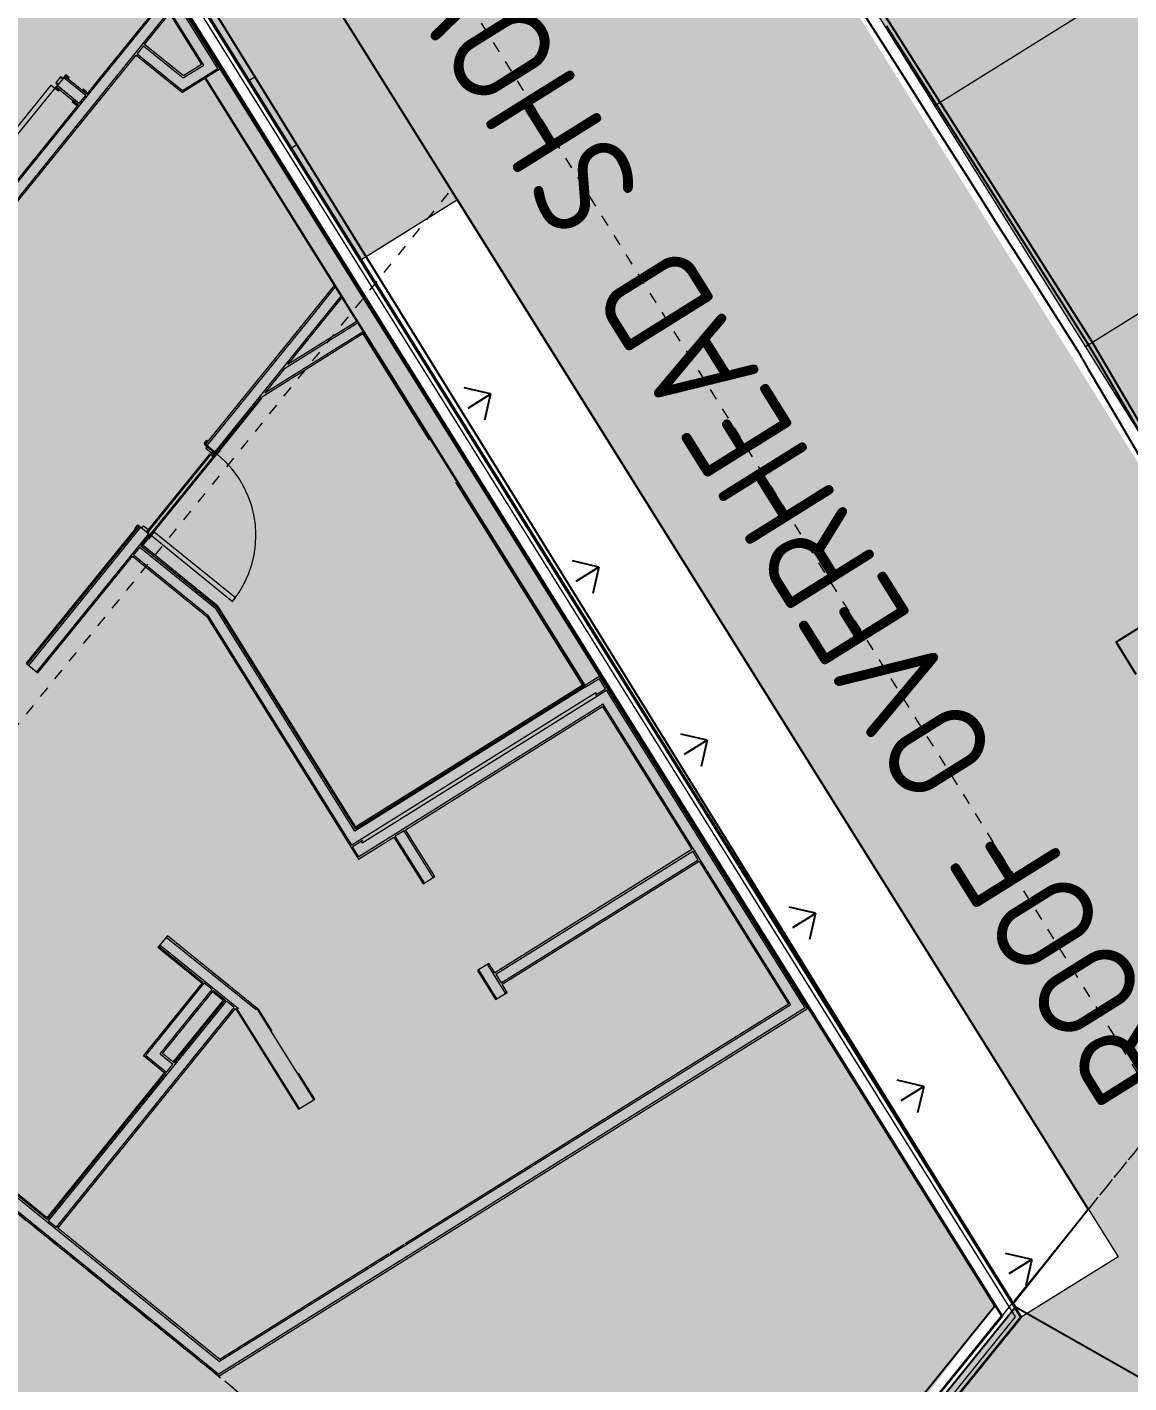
# Model space of a CAD drawing. Header units: metres. Extents: x 507649 to 508899, y 6966965 to 6967377.
# Drawn here: x 507882.59 to 507892.28, y 6967137.59 to 6967149.52 of the extents above; entities that cross this region are included whole.
import ezdxf

# ---------------------------------------------------------------- set-up
doc = ezdxf.new("R2010")
doc.units = ezdxf.units.M
doc.linetypes.add('Grid Line', pattern=[2.1, 1.2, -0.3, 0.3, -0.3])
doc.linetypes.add('Overhead', pattern=[0.004, 0.0025, -0.0015])
doc.layers.get('DEFPOINTS').update_dxf_attribs({"color": 11})
for name, color, linetype, lineweight in [('A-DOOR', 252, 'Continuous', 5), ('A-DOOR-FRAM', 252, 'Continuous', 5), ('A-FLOR-OVHD', 252, 'Overhead', 5), ('A-GENM', 252, 'Continuous', 5), ('A-WALL', 252, 'Continuous', 5), ('C-PRKG', 252, 'Continuous', 5), ('F-FIRE', 252, 'Continuous', 5)]:
    doc.layers.add(name, color=color, linetype=linetype, lineweight=lineweight)
for name, color, linetype in [('C_ARCH_BUILDING_OUTLINE', 5, 'Continuous'), ('C_TEXT_2.5', 7, 'Continuous'), ('HATCH_LANDSCAPE', 1, 'Continuous'), ('HATCH_PAVEMENT_CARPARK', 254, 'Continuous'), ('KRB_LIP', 6, 'Continuous'), ('PAV_CREST SAG', 2, 'Continuous'), ('PAV_FOOTPATH', 101, 'Continuous')]:
    doc.layers.add(name, color=color, linetype=linetype)
doc.layers.add('C_HATCH_PR_BUILDING', color=7, linetype='Continuous', true_color=0xffffff)
doc.layers.add('HATCH_PAVEMENT_FOOTPATH', color=7, linetype='Continuous', true_color=0xffe8a3)
doc.layers.add('G-ANNO-TEXT', color=47, linetype='Continuous', lineweight=5, plot=False)
doc.layers.add('S-GRID', color=47, linetype='Continuous', lineweight=5, plot=False)
doc.styles.add('Arial Narrow_1', font='ISOCP.shx', dxfattribs={"height": 90})
pattern_1 = [(212.013854887, (0, 0), (-0.28538859865, -1.2375190291), [0.238125, -1.557926224]), (167.013854887, (0, 0), (-0.28538859868, -1.23751902925), [0.238125, -1.031875]), (257.013854887, (0, 0), (1.23751902925, -0.28538859868), [0.238125, -1.031875])]

# ---------------------------------------------------------------- blocks, each defined once
blk = doc.blocks.new('XD_HATCH')
at = {"layer": 'C_HATCH_PR_BUILDING'}
h = blk.add_hatch(color=256, dxfattribs=at)
h.dxf.hatch_style = 1
h.paths.add_polyline_path([(507766.711, 6967255.442), (507736.522, 6967229.203), (507736.707, 6967228.989), (507736.687, 6967228.971), (507782.566, 6967176.226), (507795.661, 6967161.161), (507797.004, 6967162.328), (507817.315, 6967142.708), (507816.19, 6967141.318), (507902.111, 6967071.732), (507911.801, 6967083.72), (507919.918, 6967093.76), (507927.265, 6967102.833), (507888.211, 6967134.462), (507891.102, 6967138.268), (507841.624, 6967217.742), (507824.766, 6967203.095), (507829.311, 6967190.607), (507825.752, 6967187.514), (507795.494, 6967222.404)])
at = {"layer": 'HATCH_LANDSCAPE', "ltscale": 0.5}
h = blk.add_hatch(dxfattribs=at)
h.set_pattern_fill('GRASS', color=256, scale=0.05)
h.set_pattern_definition(pattern_1)
edge = h.paths.add_edge_path()
edge.add_line((507834.619, 6967286.6), (507833.774, 6967278.377))
edge.add_line((507833.774, 6967278.377), (507834.456, 6967266.573))
edge.add_arc((507833.441, 6967266.388), 1.033, -56.8269, 10.3208, ccw=False)
edge.add_line((507834.005, 6967265.524), (507833.703, 6967265.335))
edge.add_line((507833.703, 6967265.335), (507831.859, 6967265.881))
edge.add_arc((507790.577, 6967261.197), 41.547, 6.4744, 11.73)
edge.add_arc((507652.927, 6967269.57), 178.33, 0.02359, 2.7177)
edge.add_arc((507863.894, 6967277.588), 32.841, 156.3818, 179.2382, ccw=False)
edge.add_line((507833.804, 6967290.746), (507834.868, 6967290.304))
edge.add_line((507834.868, 6967290.304), (507834.619, 6967286.6))
edge = h.paths.add_edge_path()
edge.add_line((507840.376, 6967264.203), (507839.011, 6967268.622))
edge.add_line((507839.011, 6967268.622), (507838.949, 6967268.963))
edge.add_line((507838.949, 6967268.963), (507838.964, 6967269.463))
edge.add_line((507838.964, 6967269.463), (507838.799, 6967271.471))
edge.add_line((507838.799, 6967271.471), (507838.543, 6967271.981))
edge.add_line((507838.543, 6967271.981), (507838.328, 6967272.489))
edge.add_line((507838.328, 6967272.489), (507838.181, 6967272.995))
edge.add_line((507838.181, 6967272.995), (507838.053, 6967273.5))
edge.add_line((507838.053, 6967273.5), (507837.435, 6967274.536))
edge.add_line((507837.435, 6967274.536), (507837.442, 6967274.83))
edge.add_line((507837.442, 6967274.83), (507837.523, 6967275.333))
edge.add_line((507837.523, 6967275.333), (507837.451, 6967275.831))
edge.add_line((507837.451, 6967275.831), (507837.401, 6967276.329))
edge.add_line((507837.401, 6967276.329), (507837.386, 6967276.829))
edge.add_line((507837.386, 6967276.829), (507837.371, 6967277.329))
edge.add_line((507837.371, 6967277.329), (507837.356, 6967277.829))
edge.add_line((507837.356, 6967277.829), (507837.287, 6967278.326))
edge.add_line((507837.287, 6967278.326), (507837.62, 6967280.304))
edge.add_line((507837.62, 6967280.304), (507837.729, 6967281.298))
edge.add_line((507837.729, 6967281.298), (507837.757, 6967281.798))
edge.add_line((507837.757, 6967281.798), (507837.764, 6967283.303))
edge.add_line((507837.764, 6967283.303), (507837.8, 6967283.802))
edge.add_line((507837.8, 6967283.802), (507837.9, 6967284.295))
edge.add_line((507837.9, 6967284.295), (507838.189, 6967285.273))
edge.add_line((507838.189, 6967285.273), (507838.271, 6967285.767))
edge.add_line((507838.271, 6967285.767), (507838.327, 6967286.264))
edge.add_line((507838.327, 6967286.264), (507837.056, 6967286.299))
edge.add_line((507837.056, 6967286.299), (507837.084, 6967286.024))
edge.add_line((507837.084, 6967286.024), (507836.287, 6967278.302))
edge.add_line((507836.287, 6967278.302), (507836.788, 6967269.762))
edge.add_line((507836.788, 6967269.762), (507836.997, 6967265.973))
edge.add_arc((507835.437, 6967265.897), 1.562, -51.2364, 2.7548, ccw=False)
edge.add_line((507836.415, 6967264.68), (507834.762, 6967263.639))
edge.add_line((507834.762, 6967263.639), (507834.412, 6967261.651))
edge.add_line((507834.412, 6967261.651), (507838.337, 6967255.37))
edge.add_arc((507838.634, 6967255.555), 0.35, 211.9938, 302.0004)
edge.add_line((507838.819, 6967255.258), (507843.102, 6967257.934))
edge.add_line((507843.102, 6967257.934), (507849.885, 6967247.077))
edge.add_line((507849.885, 6967247.077), (507845.677, 6967244.448))
edge.add_arc((507845.863, 6967244.151), 0.35, 121.996, 211.996)
edge.add_line((507845.566, 6967243.966), (507846.361, 6967242.694))
edge.add_arc((507846.658, 6967242.879), 0.35, 211.996, 301.996)
edge.add_line((507846.843, 6967242.582), (507851.051, 6967245.211))
edge.add_line((507851.051, 6967245.211), (507857.832, 6967234.357))
edge.add_line((507857.832, 6967234.357), (507858.999, 6967232.49))
edge.add_line((507858.999, 6967232.49), (507868.429, 6967217.396))
edge.add_line((507868.429, 6967217.396), (507869.595, 6967215.53))
edge.add_line((507869.595, 6967215.53), (507879.027, 6967200.434))
edge.add_line((507879.027, 6967200.434), (507880.192, 6967198.568))
edge.add_line((507880.192, 6967198.568), (507889.624, 6967183.472))
edge.add_line((507889.624, 6967183.472), (507890.865, 6967181.652))
edge.add_line((507890.865, 6967181.652), (507890.789, 6967181.606))
edge.add_line((507890.789, 6967181.606), (507900.221, 6967166.51))
edge.add_line((507900.221, 6967166.51), (507895.938, 6967163.835))
edge.add_arc((507896.124, 6967163.538), 0.35, 121.994, 211.996)
edge.add_line((507895.827, 6967163.352), (507896.621, 6967162.08))
edge.add_arc((507896.918, 6967162.266), 0.35, 211.9984, 301.996)
edge.add_line((507897.104, 6967161.969), (507901.387, 6967164.645))
edge.add_line((507901.387, 6967164.645), (507910.818, 6967149.549))
edge.add_line((507910.818, 6967149.549), (507906.547, 6967146.881))
edge.add_arc((507906.765, 6967146.603), 0.353, 128.0734, 218.4885)
edge.add_line((507906.488, 6967146.383), (507907.808, 6967145.097))
edge.add_line((507907.808, 6967145.097), (507909.402, 6967144.174))
edge.add_line((507909.402, 6967144.174), (507911.182, 6967145.032))
edge.add_line((507911.182, 6967145.032), (507911.594, 6967146.466))
edge.add_line((507911.594, 6967146.466), (507913.312, 6967147.539))
edge.add_line((507913.312, 6967147.539), (507911.761, 6967150.315))
edge.add_line((507911.761, 6967150.315), (507911.352, 6967151.138))
edge.add_line((507911.352, 6967151.138), (507910.312, 6967152.847))
edge.add_line((507910.312, 6967152.847), (507910.025, 6967153.257))
edge.add_line((507910.025, 6967153.257), (507908.239, 6967155.678))
edge.add_line((507908.239, 6967155.678), (507906.818, 6967157.738))
edge.add_line((507906.818, 6967157.738), (507905.147, 6967160.231))
edge.add_line((507905.147, 6967160.231), (507902.661, 6967164.574))
edge.add_line((507902.661, 6967164.574), (507901.689, 6967166.325))
edge.add_line((507901.689, 6967166.325), (507890.349, 6967184.591))
edge.add_line((507890.349, 6967184.591), (507887.924, 6967188.382))
edge.add_line((507887.924, 6967188.382), (507882.264, 6967197.226))
edge.add_line((507882.264, 6967197.226), (507881.085, 6967198.949))
edge.add_line((507881.085, 6967198.949), (507875.215, 6967208.149))
edge.add_line((507875.215, 6967208.149), (507870.718, 6967215.363))
edge.add_line((507870.718, 6967215.363), (507864.581, 6967226.267))
edge.add_line((507864.581, 6967226.267), (507858.704, 6967235.079))
edge.add_line((507858.704, 6967235.079), (507856.242, 6967238.744))
edge.add_line((507856.242, 6967238.744), (507855.102, 6967240.39))
edge.add_line((507855.102, 6967240.39), (507854.817, 6967240.802))
edge.add_line((507854.817, 6967240.802), (507854.062, 6967242.099))
edge.add_line((507854.062, 6967242.099), (507852.576, 6967244.708))
edge.add_line((507852.576, 6967244.708), (507851.066, 6967247.302))
edge.add_line((507851.066, 6967247.302), (507849.539, 6967249.885))
edge.add_line((507849.539, 6967249.885), (507848.995, 6967250.724))
edge.add_line((507848.995, 6967250.724), (507848.723, 6967251.144))
edge.add_line((507848.723, 6967251.144), (507848.44, 6967251.557))
edge.add_line((507848.44, 6967251.557), (507847.862, 6967252.375))
edge.add_line((507847.862, 6967252.375), (507847.336, 6967253.225))
edge.add_line((507847.336, 6967253.225), (507845.798, 6967255.801))
edge.add_line((507845.798, 6967255.801), (507844.219, 6967258.446))
edge.add_line((507844.219, 6967258.446), (507842.85, 6967261.022))
edge.add_line((507842.85, 6967261.022), (507842.611, 6967261.461))
edge.add_line((507842.611, 6967261.461), (507842.041, 6967262.286))
edge.add_line((507842.041, 6967262.286), (507840.376, 6967264.203))
h = blk.add_hatch(dxfattribs=at)
h.set_pattern_fill('GRASS', color=256, scale=0.05)
h.set_pattern_definition(pattern_1)
h.paths.add_polyline_path([(507886.377, 6967147.998), (507885.53, 6967147.47), (507891.34, 6967138.167), (507892.187, 6967138.699)])
at = {"layer": 'HATCH_PAVEMENT_CARPARK'}
h = blk.add_hatch(color=256, dxfattribs=at)
h.dxf.hatch_style = 1
edge = h.paths.add_edge_path()
edge.add_line((507875.989, 6967195.765), (507880.144, 6967198.361))
edge.add_line((507880.144, 6967198.361), (507889.417, 6967183.52))
edge.add_line((507889.417, 6967183.52), (507885.261, 6967180.924))
edge.add_arc((507885.525, 6967180.5), 0.499, 121.9079, 212.0841)
edge.add_line((507885.102, 6967180.235), (507885.897, 6967178.962))
edge.add_arc((507886.32, 6967179.221), 0.495, 211.4571, 302.5349)
edge.add_line((507886.586, 6967178.803), (507890.743, 6967181.398))
edge.add_line((507890.743, 6967181.398), (507900.014, 6967166.558))
edge.add_line((507900.014, 6967166.558), (507895.859, 6967163.962))
edge.add_arc((507896.122, 6967163.538), 0.499, 121.9059, 212.0841)
edge.add_line((507895.699, 6967163.273), (507896.494, 6967162.001))
edge.add_arc((507896.918, 6967162.266), 0.5, 211.9984, 301.996)
edge.add_line((507897.183, 6967161.842), (507901.339, 6967164.438))
edge.add_line((507901.339, 6967164.438), (507910.611, 6967149.596))
edge.add_line((507910.611, 6967149.596), (507906.461, 6967147.004))
edge.add_arc((507906.765, 6967146.603), 0.503, 127.0863, 218.5157)
edge.add_arc((507912.318, 6967151.046), 7.616, 218.6573, 253.745)
edge.add_line((507910.186, 6967143.735), (507910.769, 6967143.59))
edge.add_line((507910.769, 6967143.59), (507911.519, 6967143.473))
edge.add_line((507911.519, 6967143.473), (507912.284, 6967143.431))
edge.add_line((507912.284, 6967143.431), (507913.789, 6967143.338))
edge.add_line((507913.789, 6967143.338), (507914.707, 6967143.282))
edge.add_line((507914.707, 6967143.282), (507913.84, 6967137.33))
edge.add_line((507913.84, 6967137.33), (507912.077, 6967137.387))
edge.add_line((507912.077, 6967137.387), (507909.058, 6967137.626))
edge.add_arc((507911.118, 6967152.484), 15, 222.1311, 262.1092, ccw=False)
edge.add_arc((507899.585, 6967142.123), 0.506, 36.1917, 121.7915)
edge.add_line((507899.319, 6967142.553), (507895.855, 6967140.377))
edge.add_line((507895.855, 6967140.377), (507893.225, 6967144.586))
edge.add_line((507893.225, 6967144.586), (507886.582, 6967155.218))
edge.add_line((507886.582, 6967155.218), (507890.814, 6967157.86))
edge.add_arc((507890.45, 6967158.234), 0.522, 314.169, 391.1342)
edge.add_line((507890.897, 6967158.504), (507890.102, 6967159.776))
edge.add_arc((507889.67, 6967159.5), 0.513, 32.5139, 110.6117)
edge.add_line((507889.489, 6967159.98), (507885.258, 6967157.339))
edge.add_line((507885.258, 6967157.339), (507875.985, 6967172.18))
edge.add_line((507875.985, 6967172.18), (507880.217, 6967174.822))
edge.add_arc((507879.853, 6967175.196), 0.522, 314.1688, 391.1377)
edge.add_line((507880.3, 6967175.465), (507879.505, 6967176.738))
edge.add_arc((507879.082, 6967176.473), 0.499, 31.9564, 112.37)
edge.add_line((507878.892, 6967176.935), (507874.66, 6967174.3))
edge.add_line((507874.66, 6967174.3), (507865.388, 6967189.142))
edge.add_line((507865.388, 6967189.142), (507869.543, 6967191.738))
edge.add_arc((507869.278, 6967192.162), 0.5, 301.9931, 391.9994)
edge.add_line((507869.702, 6967192.427), (507868.908, 6967193.699))
edge.add_arc((507868.484, 6967193.434), 0.5, 31.9969, 121.9973)
edge.add_line((507868.219, 6967193.858), (507864.064, 6967191.26))
edge.add_line((507864.064, 6967191.26), (507854.758, 6967206.156))
edge.add_line((507854.758, 6967206.156), (507859.003, 6967208.741))
edge.add_arc((507858.682, 6967209.124), 0.5, 310.0061, 392.0445)
edge.add_line((507859.105, 6967209.389), (507858.311, 6967210.661))
edge.add_arc((507857.878, 6967210.385), 0.513, 32.5162, 110.6117)
edge.add_line((507857.698, 6967210.865), (507853.542, 6967208.269))
edge.add_line((507853.542, 6967208.269), (507844.267, 6967223.003))
edge.add_line((507844.267, 6967223.003), (507848.422, 6967225.601))
edge.add_arc((507848.157, 6967226.025), 0.5, 302.0224, 392.0224)
edge.add_line((507848.58, 6967226.29), (507847.699, 6967227.699))
edge.add_arc((507847.268, 6967227.42), 0.514, 32.9678, 130.3844)
edge.add_line((507846.935, 6967227.811), (507842.912, 6967225.283))
edge.add_line((507842.912, 6967225.283), (507836.322, 6967235.832))
edge.add_line((507836.322, 6967235.832), (507840.477, 6967238.428))
edge.add_arc((507840.212, 6967238.852), 0.5, 301.996, 392.0008)
edge.add_line((507840.636, 6967239.117), (507840.636, 6967239.117))
edge.add_arc((507840.212, 6967238.852), 0.5, -58.004, 31.9984, ccw=False)
edge.add_line((507840.477, 6967238.428), (507836.322, 6967235.832))
edge.add_line((507836.322, 6967235.832), (507842.912, 6967225.283))
edge.add_line((507842.912, 6967225.283), (507846.935, 6967227.811))
edge.add_arc((507847.268, 6967227.42), 0.514, 32.9678, 130.3844, ccw=False)
edge.add_line((507847.699, 6967227.699), (507848.58, 6967226.29))
edge.add_arc((507848.157, 6967226.025), 0.5, -57.9776, 32.0224, ccw=False)
edge.add_line((507848.422, 6967225.601), (507844.267, 6967223.003))
edge.add_line((507844.267, 6967223.003), (507853.542, 6967208.269))
edge.add_line((507853.542, 6967208.269), (507857.698, 6967210.865))
edge.add_arc((507857.878, 6967210.385), 0.513, 32.5162, 110.6117, ccw=False)
edge.add_line((507858.311, 6967210.661), (507859.152, 6967209.482))
edge.add_line((507859.152, 6967209.482), (507864.703, 6967212.886))
edge.add_arc((507865.127, 6967213.151), 0.5, 211.996, 301.996)
edge.add_line((507865.392, 6967212.727), (507869.547, 6967215.323))
edge.add_line((507869.547, 6967215.323), (507878.82, 6967200.482))
edge.add_line((507878.82, 6967200.482), (507874.664, 6967197.885))
edge.add_arc((507874.929, 6967197.461), 0.5, 121.996, 211.996)
edge.add_line((507874.505, 6967197.196), (507875.3, 6967195.924))
edge.add_arc((507875.724, 6967196.189), 0.5, 211.996, 301.996)
at = {"layer": 'HATCH_PAVEMENT_FOOTPATH'}
h = blk.add_hatch(color=256, dxfattribs=at)
h.dxf.hatch_style = 1
h.paths.add_polyline_path([(507855.988, 6967203.904), (507855.267, 6967203.453), (507851.346, 6967209.729), (507852.067, 6967210.18), (507846.702, 6967218.854), (507842.569, 6967216.257), (507845.691, 6967211.232), (507847.637, 6967208.117), (507848.485, 6967208.647), (507852.796, 6967201.748), (507851.955, 6967201.229), (507857.494, 6967192.36), (507858.333, 6967192.884), (507864.73, 6967182.646), (507863.889, 6967182.121), (507868.174, 6967175.259), (507869.018, 6967175.783), (507876.548, 6967163.73), (507875.704, 6967163.202), (507876.698, 6967161.611), (507877.542, 6967162.139), (507884.045, 6967151.731), (507883.199, 6967151.203), (507885.53, 6967147.47), (507886.376, 6967147.999), (507891.925, 6967139.118), (507895.007, 6967139.847), (507892.377, 6967144.056), (507893.098, 6967144.506), (507887.799, 6967152.987), (507887.078, 6967152.537), (507883.105, 6967158.897), (507883.825, 6967159.348), (507877.202, 6967169.949), (507876.481, 6967169.498), (507872.488, 6967175.891), (507873.208, 6967176.341), (507866.585, 6967186.942), (507865.864, 6967186.492), (507861.89, 6967192.852), (507862.611, 6967193.303)])
h = blk.add_hatch(color=256, dxfattribs=at)
h.dxf.hatch_style = 1
edge = h.paths.add_edge_path(flags=16)
edge.add_arc((507915.483, 6967119.12), 3.232, 0, 360)
h.paths.add_polyline_path([(507905.297, 6967130.207), (507911.514, 6967125.172), (507907.737, 6967120.509), (507901.521, 6967125.544)], flags=16)
h.paths.add_polyline_path([(507891.284, 6967138.257), (507888.211, 6967134.462), (507927.265, 6967102.833), (507918.769, 6967092.342), (507920.824, 6967090.677), (507929.32, 6967101.168), (507929.808, 6967101.2), (507929.794, 6967102.483), (507929.745, 6967102.973), (507929.671, 6967103.46), (507929.572, 6967103.942), (507929.45, 6967104.419), (507929.304, 6967104.89), (507929.135, 6967105.352), (507928.943, 6967105.805), (507928.728, 6967106.249), (507928.491, 6967106.681), (507928.295, 6967107.004), (507927.968, 6967107.527), (507927.173, 6967108.799), (507926.378, 6967110.071), (507925.317, 6967111.766), (507924.257, 6967113.462), (507923.706, 6967114.342), (507923.466, 6967114.743), (507923.224, 6967115.188), (507923, 6967115.642), (507922.795, 6967116.105), (507922.61, 6967116.576), (507922.445, 6967117.054), (507922.315, 6967117.484), (507922.235, 6967117.782), (507922.174, 6967118.03), (507922.07, 6967118.525), (507921.986, 6967119.024), (507921.858, 6967120.885), (507921.817, 6967123.038), (507921.977, 6967123.232), (507921.982, 6967124.77), (507919.215, 6967125.409), (507918.272, 6967124.088), (507917.93, 6967122.618), (507906.445, 6967131.92), (507903.642, 6967136.405), (507912.09, 6967133.982), (507913.057, 6967135.265), (507910.178, 6967136.091), (507912.069, 6967137.237), (507907.549, 6967137.761), (507908.737, 6967136.505), (507902.454, 6967138.306), (507900.136, 6967142.047), (507899.844, 6967142.363), (507899.633, 6967142.476), (507899.399, 6967142.426), (507899.081, 6967142.226), (507895.807, 6967140.17), (507895.728, 6967140.297), (507895.007, 6967139.847), (507891.925, 6967139.118), (507892.187, 6967138.699), (507891.34, 6967138.167)])
blk = doc.blocks.new('25027_BNP_Skygate Play-Sheet - 000101 - SITE PLAN')
at = {"layer": 'A-GENM'}
h = blk.add_hatch(dxfattribs=at)
h.set_pattern_fill('FP_16', color=256, scale=10, angle=109, style=0, pattern_type=2)
h.set_pattern_definition([(109, (-2390260.12, 3974007.56), (-283.656, -97.67), []), (199, (-2390260.1, 3974007.56), (195.34, -567.31), [])])
h.paths.add_polyline_path([(-2390264.03, 3974018.91), (-2390252.68, 3974022.82), (-2390482.27, 3974685.17), (-2390492.24, 3974681.69), (-2390274.41, 3974049.05)])
h.paths.add_polyline_path([(-2390531.32, 3974795.19), (-2390519.98, 3974799.1), (-2391054.57, 3976351.67), (-2391065.92, 3976347.76), (-2390531.43, 3974795.51)])
h = blk.add_hatch(dxfattribs=at)
h.set_pattern_fill('FP_16', color=256, scale=10, angle=-160.999593, style=0, pattern_type=2)
h.set_pattern_definition([(199, (-2389550.97, 3974251.75), (97.67, -283.65), []), (289, (-2389550.97, 3974251.75), (567.3, 195.34), [])])
h.paths.add_polyline_path([(-2390260.12, 3974007.56), (-2390138.87, 3974054.78), (-2390141.1, 3974061.24), (-2390264.03, 3974018.91), (-2390260.23, 3974007.86)])
h.paths.add_polyline_path([(-2390023.73, 3974088.96), (-2389550.97, 3974251.75), (-2389554.88, 3974263.1), (-2390027.63, 3974100.31)])
h = blk.add_hatch(dxfattribs=at)
h.set_pattern_fill('FP_16', color=256, scale=10, angle=-71, style=0, pattern_type=2)
h.set_pattern_definition([(289, (-2386455.6, 3972448.9), (283.66, 97.67), []), (19, (-2386455.6, 3972448.9), (-195.34, 567.3), [])])
h.paths.add_polyline_path([(-2386148.74, 3971520.84), (-2386137.4, 3971524.74), (-2386455.61, 3972448.91), (-2386466.96, 3972445), (-2386348.25, 3972100.25)])
at = {"layer": 'A-DOOR'}
for p, q in [((-2386452.12, 3972392.69), (-2387322, 3972093.17)), ((-2387308.97, 3972055.35), (-2386439.1, 3972354.87)), ((-2386439.1, 3972354.87), (-2386452.12, 3972392.69)), ((-2387322, 3972093.17), (-2387308.97, 3972055.35)), ((-2382663.45, 3971026.6), (-2382940.19, 3971830.3)), ((-2382902.37, 3971843.32), (-2382625.63, 3971039.63)), ((-2382625.63, 3971039.63), (-2382663.45, 3971026.6))]:
    blk.add_line(p, q, dxfattribs=at)
blk.add_arc((-2386452.12, 3972392.69), 920, 199, 289, dxfattribs=at)
at = {"layer": 'A-DOOR-FRAM'}
for p, q in [((-2386336.55, 3972474.79), (-2386323.32, 3972479.35)), ((-2386331.67, 3972460.61), (-2386336.55, 3972474.79)), ((-2386324.56, 3972476.81), (-2386334.01, 3972473.55)), ((-2386334.01, 3972473.55), (-2386329.78, 3972461.26)), ((-2386329.78, 3972461.26), (-2386331.67, 3972460.61)), ((-2386313.49, 3972444.66), (-2386324.56, 3972476.81)), ((-2386323.32, 3972479.35), (-2386310.94, 3972443.42)), ((-2386452.77, 3972394.58), (-2386465.14, 3972430.51)), ((-2386462.6, 3972429.27), (-2386451.53, 3972397.12)), ((-2386439.24, 3972401.36), (-2386412.77, 3972410.47)), ((-2386414.01, 3972407.93), (-2386438.59, 3972399.47)), ((-2386405.87, 3972384.29), (-2386414.01, 3972407.93)), ((-2386412.77, 3972410.47), (-2386404.63, 3972386.84)), ((-2386341.57, 3972406.43), (-2386405.87, 3972384.29)), ((-2386404.63, 3972386.84), (-2386344.11, 3972407.67)), ((-2386352.25, 3972431.31), (-2386313.49, 3972444.66)), ((-2386344.11, 3972407.67), (-2386352.25, 3972431.31)), ((-2386310.94, 3972443.42), (-2386349.71, 3972430.07)), ((-2386349.71, 3972430.07), (-2386341.57, 3972406.43)), ((-2386139.58, 3971484.99), (-2386151.95, 3971520.92)), ((-2386110.64, 3971533.03), (-2386149.4, 3971519.68)), ((-2386149.4, 3971519.68), (-2386138.34, 3971487.54)), ((-2386138.34, 3971487.54), (-2386128.88, 3971490.79)), ((-2386137.76, 3971525.81), (-2386113.18, 3971534.27)), ((-2386133.11, 3971503.08), (-2386131.22, 3971503.73)), ((-2386128.88, 3971490.79), (-2386133.11, 3971503.08)), ((-2386131.22, 3971503.73), (-2386126.34, 3971489.55)), ((-2386113.18, 3971534.27), (-2386125.76, 3971529.94)), ((-2386121.32, 3971557.91), (-2386057.02, 3971580.05)), ((-2386113.18, 3971534.27), (-2386121.32, 3971557.91)), ((-2386058.26, 3971577.51), (-2386118.78, 3971556.67)), ((-2386118.78, 3971556.67), (-2386110.64, 3971533.03)), ((-2386113.18, 3971534.27), (-2386115.79, 3971541.84)), ((-2386113.89, 3971542.49), (-2386110.64, 3971533.03)), ((-2386050.13, 3971553.87), (-2386058.26, 3971577.51)), ((-2386057.02, 3971580.05), (-2386048.89, 3971556.41)), ((-2386050.13, 3971553.87), (-2386053.38, 3971563.32)), ((-2386051.49, 3971563.97), (-2386048.89, 3971556.41)), ((-2386011.36, 3971567.22), (-2386050.13, 3971553.87)), ((-2386048.89, 3971556.41), (-2386010.12, 3971569.76)), ((-2386023.97, 3971564.99), (-2386048.89, 3971556.41)), ((-2386015.87, 3971543.45), (-2386013.98, 3971544.1)), ((-2386010.98, 3971529.27), (-2386015.87, 3971543.45)), ((-2386013.98, 3971544.1), (-2386009.74, 3971531.81)), ((-2386000.29, 3971535.07), (-2386011.36, 3971567.22)), ((-2385997.75, 3971533.83), (-2386010.98, 3971529.27)), ((-2386010.12, 3971569.76), (-2385997.75, 3971533.83)), ((-2386009.74, 3971531.81), (-2386000.29, 3971535.07)), ((-2386126.34, 3971489.55), (-2386139.58, 3971484.99)), ((-2382665.35, 3971025.95), (-2382701.27, 3971013.58)), ((-2382698.73, 3971012.34), (-2382666.59, 3971023.41)), ((-2382666.59, 3971023.41), (-2382653.24, 3970984.64)), ((-2382652, 3970987.19), (-2382665.35, 3971025.95)), ((-2382701.27, 3971013.58), (-2382696.72, 3971000.34)), ((-2382695.48, 3971002.89), (-2382698.73, 3971012.34)), ((-2382696.72, 3971000.34), (-2382682.53, 3971005.23)), ((-2382683.19, 3971007.12), (-2382695.48, 3971002.89)), ((-2382682.53, 3971005.23), (-2382683.19, 3971007.12)), ((-2382653.24, 3970984.64), (-2382629.6, 3970992.78)), ((-2382628.36, 3970995.33), (-2382652, 3970987.19)), ((-2382608.76, 3970932.27), (-2382632.4, 3970924.13)), ((-2382632.4, 3970924.13), (-2382619.05, 3970885.37)), ((-2382629.86, 3970922.89), (-2382606.22, 3970931.03)), ((-2382616.51, 3970884.13), (-2382629.86, 3970922.89)), ((-2382629.6, 3970992.78), (-2382608.76, 3970932.27)), ((-2382606.22, 3970931.03), (-2382628.36, 3970995.33)), ((-2382642.81, 3970889.87), (-2382657, 3970884.99)), ((-2382657, 3970884.99), (-2382652.44, 3970871.75)), ((-2382654.46, 3970883.75), (-2382642.16, 3970887.98)), ((-2382651.2, 3970874.3), (-2382654.46, 3970883.75)), ((-2382652.44, 3970871.75), (-2382616.51, 3970884.13)), ((-2382619.05, 3970885.37), (-2382651.2, 3970874.3)), ((-2382642.16, 3970887.98), (-2382642.81, 3970889.87))]:
    blk.add_line(p, q, dxfattribs=at)
at = {"layer": 'A-FLOR-OVHD'}
for p, q in [((-2446337.03, 3957455.96), (-2341051.49, 3993708.67)), ((-2395499.43, 3967543.92), (-2397782.56, 3974174.6)), ((-2298165.61, 3967543.92), (-2395499.43, 3967543.92))]:
    blk.add_line(p, q, dxfattribs=at)
at = {"layer": 'A-GENM'}
for p, q in [((-2391065.92, 3976347.76), (-2390498.61, 3976543.11)), ((-2391069.82, 3976359.11), (-2391065.92, 3976347.76)), ((-2391065.92, 3976347.76), (-2390531.32, 3974795.18)), ((-2390519.73, 3974798.37), (-2391054.57, 3976351.67)), ((-2390492.26, 3974681.73), (-2390264.03, 3974018.91)), ((-2390252.68, 3974022.82), (-2390480.91, 3974685.64)), ((-2389554.88, 3974263.1), (-2390027.63, 3974100.31)), ((-2389550.97, 3974251.75), (-2389554.88, 3974263.1)), ((-2390141.1, 3974061.24), (-2390264.03, 3974018.91)), ((-2390264.03, 3974018.91), (-2390260.12, 3974007.56)), ((-2386834.67, 3973921.43), (-2386336.55, 3972474.79)), ((-2386325.21, 3972478.7), (-2386823.33, 3973925.34)), ((-2386478.6, 3972517.76), (-2387294.23, 3972236.92)), ((-2387290.32, 3972225.57), (-2386474.7, 3972506.42)), ((-2386478.6, 3972517.76), (-2386489.95, 3972513.86)), ((-2386489.95, 3972513.86), (-2386466.32, 3972445.22)), ((-2386474.7, 3972506.42), (-2386478.6, 3972517.76)), ((-2386450.32, 3972435.62), (-2386478.6, 3972517.76)), ((-2386455.61, 3972448.91), (-2386466.96, 3972445)), ((-2386466.96, 3972445), (-2386148.74, 3971520.84)), ((-2386137.4, 3971524.74), (-2386455.61, 3972448.91)), ((-2386336.55, 3972474.79), (-2386325.21, 3972478.7)), ((-2389591.35, 3972236.92), (-2389591.35, 3969862.92)), ((-2389579.35, 3972236.92), (-2389591.35, 3972236.92)), ((-2387294.23, 3972236.92), (-2389591.35, 3972236.92)), ((-2389591.35, 3972236.92), (-2389591.35, 3972224.92)), ((-2389591.35, 3972224.92), (-2387294.23, 3972224.92)), ((-2389579.35, 3969862.92), (-2389579.35, 3972236.92)), ((-2387294.23, 3972224.92), (-2387294.23, 3972236.92)), ((-2387294.23, 3972236.92), (-2387290.32, 3972225.57)), ((-2386148.74, 3971520.84), (-2386137.4, 3971524.74)), ((-2386148.2, 3971521.02), (-2385942.7, 3970924.21)), ((-2385931.35, 3970928.11), (-2386136.85, 3971524.93)), ((-2385942.7, 3970924.21), (-2385931.35, 3970928.11)), ((-2382846.38, 3970960.44), (-2382901.22, 3970941.56)), ((-2382901.22, 3970941.56), (-2382897.31, 3970930.22)), ((-2382897.31, 3970930.22), (-2382842.47, 3970949.1)), ((-2382842.47, 3970949.1), (-2382846.38, 3970960.44)), ((-2382808.36, 3970831.61), (-2382846.18, 3970818.59)), ((-2382846.18, 3970818.59), (-2382842.28, 3970807.24)), ((-2382842.28, 3970807.24), (-2382804.45, 3970820.27)), ((-2382804.45, 3970820.27), (-2382808.36, 3970831.61)), ((-2387472.85, 3969874.92), (-2389591.35, 3969874.92)), ((-2389591.35, 3969874.92), (-2389591.35, 3969862.92)), ((-2389591.35, 3969862.92), (-2385931.35, 3969862.92)), ((-2389591.35, 3969862.92), (-2389579.35, 3969862.92)), ((-2385931.35, 3969874.92), (-2387034.85, 3969874.92)), ((-2385931.35, 3969862.92), (-2385931.35, 3969874.92))]:
    blk.add_line(p, q, dxfattribs=at)
at = {"layer": 'A-WALL'}
for p, q in [((-2387506.67, 3977712.92), (-2393037.65, 3975808.45)), ((-2387501.79, 3977698.73), (-2393022.65, 3975797.75)), ((-2387472.49, 3977613.64), (-2392932.65, 3975733.55)), ((-2391069.94, 3976359.07), (-2388148.37, 3977365.05)), ((-2392917.65, 3975722.85), (-2391183.41, 3976320)), ((-2391183.41, 3976320), (-2390373.69, 3973968.46)), ((-2391084.13, 3976354.18), (-2391169.22, 3976324.88)), ((-2391169.22, 3976324.88), (-2390359.5, 3973973.34)), ((-2391084.13, 3976354.18), (-2390274.41, 3974002.64)), ((-2390531.43, 3974795.15), (-2391069.94, 3976359.07)), ((-2393037.65, 3975808.45), (-2393037.65, 3969703.92)), ((-2393022.65, 3969718.92), (-2393022.65, 3975797.75)), ((-2392932.65, 3971566.36), (-2392932.65, 3975733.55)), ((-2392917.65, 3973968.83), (-2392917.65, 3975722.85)), ((-2390294.93, 3974876.59), (-2390531.43, 3974795.15)), ((-2390304.23, 3974857.52), (-2390526.55, 3974780.97)), ((-2390304.23, 3974857.52), (-2390037.91, 3974084.08)), ((-2390023.73, 3974088.96), (-2390294.93, 3974876.59)), ((-2390526.55, 3974780.97), (-2390497.25, 3974695.87)), ((-2390360.03, 3974743.12), (-2390497.25, 3974695.87)), ((-2390492.36, 3974681.69), (-2390369.33, 3974724.06)), ((-2390369.33, 3974724.06), (-2390137.19, 3974049.89)), ((-2390360.03, 3974743.12), (-2390123.01, 3974054.78)), ((-2390260.23, 3974007.53), (-2390492.36, 3974681.69)), ((-2389546.2, 3974237.53), (-2390387.54, 3973947.83)), ((-2389551.09, 3974251.71), (-2390023.73, 3974088.96)), ((-2389512.02, 3974138.25), (-2389551.09, 3974251.71)), ((-2397933.78, 3974171.34), (-2396340.4, 3969543.92)), ((-2397925.28, 3974174.27), (-2396333.98, 3969552.92)), ((-2397892.18, 3974185.66), (-2396309.01, 3969587.92)), ((-2397805.19, 3974215.61), (-2396243.39, 3969679.92)), ((-2396234.83, 3969691.92), (-2397793.85, 3974219.52)), ((-2390491.94, 3973800.83), (-2389512.02, 3974138.25)), ((-2389516.9, 3974152.43), (-2390477.02, 3973821.83)), ((-2390359.5, 3973973.34), (-2390274.41, 3974002.64)), ((-2390137.19, 3974049.89), (-2390260.23, 3974007.53)), ((-2390123.01, 3974054.78), (-2390037.91, 3974084.08)), ((-2392917.65, 3973959.83), (-2392917.65, 3973809.83)), ((-2390372.62, 3973968.83), (-2391417.65, 3973968.83)), ((-2391417.65, 3973968.83), (-2391417.65, 3973800.83)), ((-2391417.65, 3973959.83), (-2390379.01, 3973959.83)), ((-2390387.54, 3973947.83), (-2390379.01, 3973959.83)), ((-2390373.69, 3973968.46), (-2390372.62, 3973968.83)), ((-2386834.53, 3973917.95), (-2386947.99, 3973878.88)), ((-2386947.99, 3973878.88), (-2386518.31, 3972631)), ((-2386425.06, 3972406.24), (-2386933.81, 3973883.76)), ((-2386339.96, 3972435.54), (-2386848.71, 3973913.06)), ((-2386325.78, 3972440.43), (-2386834.53, 3973917.95)), ((-2392917.65, 3971566.36), (-2392917.65, 3973800.83)), ((-2391417.65, 3973809.83), (-2390485.55, 3973809.83)), ((-2391417.65, 3973800.83), (-2391149.35, 3973800.83)), ((-2390711.35, 3973800.83), (-2390491.94, 3973800.83)), ((-2390485.55, 3973809.83), (-2390477.02, 3973821.83)), ((-2383608.33, 3972949.1), (-2382818.71, 3970655.86)), ((-2382897.31, 3970930.22), (-2383594.15, 3972953.98)), ((-2383707.61, 3972914.91), (-2382795.9, 3970267.11)), ((-2383693.43, 3972919.79), (-2382627.43, 3969823.92)), ((-2386518.31, 3972631), (-2387314.31, 3972356.92)), ((-2386513.43, 3972616.82), (-2387311.8, 3972341.92)), ((-2386484.13, 3972531.72), (-2386513.43, 3972616.82)), ((-2386484.13, 3972531.72), (-2387296.74, 3972251.92)), ((-2387294.23, 3972236.92), (-2386479.24, 3972517.54)), ((-2386479.24, 3972517.54), (-2386455.61, 3972448.91)), ((-2387314.31, 3972356.92), (-2389831.35, 3972356.92)), ((-2389831.35, 3972356.92), (-2389831.35, 3971988.83)), ((-2389816.35, 3972341.92), (-2389711.35, 3972341.92)), ((-2389816.35, 3969808.92), (-2389816.35, 3972341.92)), ((-2389711.35, 3972236.92), (-2389711.35, 3972341.92)), ((-2389696.35, 3972341.92), (-2387311.8, 3972341.92)), ((-2389696.35, 3969808.92), (-2389696.35, 3972341.92)), ((-2386439.24, 3972401.36), (-2386325.78, 3972440.43)), ((-2386414.66, 3972409.82), (-2386115.78, 3971541.84)), ((-2386115.78, 3971580.84), (-2386402.65, 3972413.96)), ((-2389726.35, 3972251.92), (-2389711.35, 3972251.92)), ((-2389726.35, 3972251.92), (-2389726.35, 3969718.92)), ((-2389606.35, 3972251.92), (-2387296.74, 3972251.92)), ((-2389606.35, 3969862.92), (-2389606.35, 3972251.92)), ((-2389591.35, 3972236.92), (-2387294.23, 3972236.92)), ((-2389591.35, 3969703.92), (-2389591.35, 3972236.92)), ((-2392932.65, 3969808.92), (-2392932.65, 3972034.65)), ((-2391217.65, 3971988.83), (-2391517.65, 3971988.83)), ((-2391517.65, 3971988.83), (-2391517.65, 3971868.83)), ((-2391517.65, 3971973.83), (-2391217.65, 3971973.83)), ((-2391217.65, 3971868.83), (-2391217.65, 3971988.83)), ((-2389831.35, 3971988.83), (-2390317.65, 3971988.83)), ((-2390317.65, 3971988.83), (-2390317.65, 3971868.83)), ((-2390317.65, 3971973.83), (-2389831.35, 3971973.83)), ((-2389831.35, 3971883.83), (-2389831.35, 3971973.83)), ((-2392917.65, 3969823.92), (-2392917.65, 3971868.83)), ((-2391517.65, 3971883.83), (-2391217.65, 3971883.83)), ((-2391517.65, 3971868.83), (-2391434.5, 3971868.83)), ((-2391434.5, 3971868.83), (-2391434.5, 3969823.92)), ((-2391329.5, 3971868.83), (-2391419.5, 3971868.83)), ((-2391419.5, 3971868.83), (-2391419.5, 3969823.92)), ((-2391329.5, 3971868.83), (-2391329.5, 3969823.92)), ((-2391314.5, 3969823.92), (-2391314.5, 3971868.83)), ((-2391314.5, 3971868.83), (-2391217.65, 3971868.83)), ((-2390317.65, 3971883.83), (-2389831.35, 3971883.83)), ((-2390317.65, 3971868.83), (-2389831.35, 3971868.83)), ((-2389831.35, 3971868.83), (-2389831.35, 3969823.92)), ((-2386140.37, 3971572.37), (-2386115.78, 3971580.84)), ((-2386125.11, 3971528.05), (-2386140.37, 3971572.37)), ((-2386023.65, 3971562.98), (-2386137.11, 3971523.92)), ((-2386137.11, 3971523.92), (-2385931.35, 3970926.34)), ((-2385549.32, 3969862.92), (-2386122.93, 3971528.8)), ((-2386115.78, 3971541.84), (-2386026.91, 3971572.44)), ((-2385568.56, 3970195.23), (-2386037.83, 3971558.1)), ((-2386026.91, 3971572.44), (-2386023.65, 3971562.98)), ((-2385554.38, 3970200.12), (-2386023.65, 3971562.98)), ((-2385931.35, 3970926.34), (-2385931.35, 3969862.92)), ((-2382662.35, 3971011.12), (-2382897.31, 3970930.22)), ((-2382892.43, 3970916.03), (-2382657.47, 3970996.94)), ((-2382892.43, 3970916.03), (-2382863.13, 3970830.94)), ((-2382863.13, 3970830.94), (-2382628.17, 3970911.84)), ((-2382858.25, 3970816.75), (-2382623.28, 3970897.66)), ((-2382623.28, 3970897.66), (-2382662.35, 3971011.12)), ((-2385826.35, 3970621.4), (-2385916.35, 3970882.77)), ((-2385916.35, 3970882.77), (-2385916.35, 3969862.92)), ((-2382804.53, 3970660.74), (-2382858.25, 3970816.75)), ((-2382818.71, 3970655.86), (-2382532.25, 3969823.92)), ((-2382516.38, 3969823.92), (-2382804.53, 3970660.74)), ((-2385826.35, 3970621.4), (-2385826.35, 3969862.92)), ((-2385811.35, 3970577.83), (-2385565.18, 3969862.92)), ((-2385811.35, 3969862.92), (-2385811.35, 3970577.83)), ((-2385454.13, 3969862.92), (-2385568.56, 3970195.23)), ((-2385438.27, 3969862.92), (-2385554.38, 3970200.12)), ((-2382795.9, 3970267.11), (-2383291.44, 3970096.48)), ((-2382791.02, 3970252.92), (-2383276.44, 3970085.78)), ((-2382761.72, 3970167.83), (-2382791.02, 3970252.92)), ((-2383291.44, 3969703.92), (-2383291.44, 3970096.48)), ((-2383276.44, 3970085.78), (-2383276.44, 3969718.92)), ((-2382761.72, 3970167.83), (-2383186.44, 3970021.58)), ((-2383171.44, 3970010.88), (-2382756.83, 3970153.64)), ((-2382756.83, 3970153.64), (-2382643.3, 3969823.92)), ((-2383186.44, 3970021.58), (-2383186.44, 3969808.92)), ((-2383171.44, 3969823.92), (-2383171.44, 3970010.88)), ((-2391434.5, 3969823.92), (-2392917.65, 3969823.92)), ((-2391419.5, 3969823.92), (-2391329.5, 3969823.92)), ((-2389831.35, 3969823.92), (-2391314.5, 3969823.92)), ((-2389711.35, 3969823.92), (-2389711.35, 3969718.92)), ((-2385770.71, 3969862.92), (-2389606.35, 3969862.92)), ((-2389606.35, 3969862.92), (-2389606.35, 3969703.92)), ((-2389606.35, 3969853.92), (-2385770.71, 3969853.92)), ((-2385766.4, 3969853.92), (-2385625.01, 3969853.92)), ((-2385625.36, 3969862.92), (-2385766.05, 3969862.92)), ((-2383291.44, 3969862.92), (-2385620.71, 3969862.92)), ((-2385620.71, 3969853.92), (-2383291.44, 3969853.92)), ((-2382643.3, 3969823.92), (-2383171.44, 3969823.92)), ((-2393037.65, 3969703.92), (-2377050.95, 3969703.92)), ((-2393037.65, 3969691.92), (-2393037.65, 3969703.92)), ((-2393022.65, 3969718.92), (-2389726.35, 3969718.92)), ((-2392932.65, 3969808.92), (-2389816.35, 3969808.92)), ((-2389711.35, 3969808.92), (-2389696.35, 3969808.92)), ((-2389711.35, 3969718.92), (-2389606.35, 3969718.92)), ((-2385353.44, 3969703.92), (-2385353.44, 3969691.92)), ((-2384427.44, 3969691.92), (-2384427.44, 3969703.92)), ((-2383276.44, 3969718.92), (-2377071.98, 3969718.92)), ((-2383186.44, 3969808.92), (-2377198.15, 3969808.92)), ((-2396309.01, 3969587.92), (-2368699.52, 3969587.92)), ((-2396243.39, 3969679.92), (-2368699.52, 3969679.92)), ((-2368699.52, 3969691.92), (-2396234.83, 3969691.92)), ((-2396340.4, 3969543.92), (-2368699.52, 3969543.92)), ((-2396337.65, 3968543.92), (-2396337.65, 3969547.76)), ((-2396333.98, 3969552.92), (-2368699.52, 3969552.92)), ((-2385372.2, 3969543.92), (-2385372.2, 3968543.92)), ((-2385372.2, 3968543.92), (-2396337.65, 3968543.92))]:
    blk.add_line(p, q, dxfattribs=at)
at = {"layer": 'C-PRKG'}
for p, q in [((-2391895.55, 3964543.92), (-2381895.55, 3964543.92)), ((-2389395.55, 3964543.92), (-2389395.55, 3959143.92)), ((-2386895.55, 3964543.92), (-2386895.55, 3959143.92))]:
    blk.add_line(p, q, dxfattribs=at)
at = {"layer": 'F-FIRE'}
for p, q in [((-2384213.42, 3969543.77), (-2384213.38, 3969483.77)), ((-2384213.38, 3969483.77), (-2384066.87, 3969483.87)), ((-2384054.75, 3969483.88), (-2383513.38, 3969484.23)), ((-2383513.38, 3969484.23), (-2383513.42, 3969543.91))]:
    blk.add_line(p, q, dxfattribs=at)
blk.add_arc((-2383863.42, 3969544), 60, 255.037697, 285.037697, dxfattribs=at)
at = {"layer": 'S-GRID', "linetype": 'Grid Line'}
for p, q in [((-2385280.67, 3968582.06), (-2414596.56, 4053719.64)), ((-2395148.88, 3966525.87), (-2424051.73, 4050463.89)), ((-2340582.05, 3993870.93), (-2467184.71, 3950277.13))]:
    blk.add_line(p, q, dxfattribs=at)
at = {"layer": 'G-ANNO-TEXT', "lineweight": 13, "insert": (-2395221.08, 3967985.25), "char_height": 900, "width": 21084.3812, "attachment_point": 1, "style": 'Arial Narrow_1'}
blk.add_mtext('ROOF OVERHEAD SHOWN DASHED', dxfattribs=at)
blk = doc.blocks.new('XE_ARCH')
at = {"xscale": 0.001, "yscale": 0.001, "zscale": 0.001, "rotation": 121.996}
blk.add_blockref('25027_BNP_Skygate Play-Sheet - 000101 - SITE PLAN', (509988.126, 6971273.77), dxfattribs=at)
at = {"layer": 'DEFPOINTS'}
blk.add_lwpolyline([(507766.713, 6967255.443), (507736.522, 6967229.203), (507795.661, 6967161.161), (507797.005, 6967162.329), (507817.315, 6967142.708), (507816.19, 6967141.319), (507902.084, 6967071.741), (507927.265, 6967102.832), (507888.211, 6967134.463), (507891.284, 6967138.257), (507841.636, 6967217.752), (507824.767, 6967203.096), (507829.281, 6967190.691), (507825.699, 6967187.577), (507766.713, 6967255.443)], dxfattribs=at)
blk = doc.blocks.new('XD_DESIGN BASE_1')
at = {"layer": 'C_ARCH_BUILDING_OUTLINE', "elevation": 5.24}
blk.add_lwpolyline([(507902.095, 6967072.072), (507919.667, 6967093.787), (507918.626, 6967094.631), (507925.899, 6967103.612), (507888.008, 6967134.433), (507891.102, 6967138.268), (507841.557, 6967217.483), (507824.94, 6967203.05), (507829.494, 6967190.536), (507825.676, 6967187.216), (507825.561, 6967187.348), (507766.697, 6967255.23), (507751.828, 6967242.078), (507736.783, 6967229.129), (507754.43, 6967208.841), (507781.975, 6967177.135), (507795.754, 6967161.44), (507797.064, 6967162.579), (507797.288, 6967162.407), (507817.659, 6967142.729), (507816.547, 6967141.356), (507902.095, 6967072.072)], dxfattribs=at)
at = {"layer": 'C_ARCH_BUILDING_OUTLINE'}
blk.add_polyline3d([(507906.774, 6967119.535, 5.19), (507892.719, 6967130.812, 5.19), (507892.678, 6967130.845, 5.205), (507891.269, 6967131.986, 5.205), (507891.162, 6967132.072, 5.19), (507888.211, 6967134.462, 5.19), (507891.284, 6967138.257, 5.19), (507891.264, 6967138.289, 5.19), (507882.534, 6967152.418, 5.19), (507882.368, 6967152.681, 5.205), (507881.902, 6967153.427, 5.205), (507881.726, 6967153.712, 5.19), (507881.655, 6967153.668, 5.19), (507876.694, 6967161.609, 5.19), (507876.649, 6967161.68, 5.205), (507875.749, 6967163.122, 5.205), (507875.705, 6967163.191, 5.19), (507868.573, 6967174.606, 5.19), (507866.871, 6967177.331, 5.19)], dxfattribs=at)
at = {"layer": 'KRB_LIP'}
blk.add_polyline3d([(507890.178, 6967159.821, 4.785), (507890.973, 6967158.549, 4.839), (507890.997, 6967158.506, 4.837), (507890.997, 6967158.506, 4.837), (507891.03, 6967158.148, 4.818), (507890.814, 6967157.86, 4.8), (507890.814, 6967157.86, 4.8), (507886.582, 6967155.218, 4.95), (507891.957, 6967146.751, 4.94), (507893.225, 6967144.586, 4.95), (507892.377, 6967144.056, 4.98), (507895.007, 6967139.847, 4.977), (507899.319, 6967142.553, 4.773), (507899.654, 6967142.624, 4.759), (507899.956, 6967142.463, 4.745), (507899.956, 6967142.463, 4.745), (507899.993, 6967142.422, 4.74), (507899.993, 6967142.422, 4.74), (507900.617, 6967141.773, 4.74), (507900.617, 6967141.773, 4.74), (507902.721, 6967140.054, 4.794)], dxfattribs=at)
at = {"layer": 'PAV_CREST SAG'}
for points in [[(507890.148, 6967149.526, 5.093), (507890.416, 6967149.104, 5.093), (507890.684, 6967148.682, 5.092), (507890.952, 6967148.26, 5.092), (507891.219, 6967147.837, 5.091), (507891.487, 6967147.415, 5.091), (507891.755, 6967146.993, 5.091), (507891.922, 6967146.73, 5.09), (507892.017, 6967146.569, 5.091), (507892.27, 6967146.137, 5.093), (507892.522, 6967145.706, 5.095)], [(507889.787, 6967149.889, 5.094), (507890.055, 6967149.467, 5.093), (507890.323, 6967149.045, 5.093), (507890.591, 6967148.623, 5.092), (507890.859, 6967148.201, 5.092), (507891.127, 6967147.778, 5.091), (507891.395, 6967147.356, 5.091), (507891.662, 6967146.934, 5.091), (507891.829, 6967146.672, 5.09), (507891.922, 6967146.513, 5.091), (507892.175, 6967146.082, 5.093), (507892.428, 6967145.65, 5.095)], [(507892.57, 6967144.354, 5.12), (507892.17, 6967144.104, 5.13), (507892.344, 6967143.825, 5.13)], [(507891.284, 6967138.257, 5.19), (507905.372, 6967130.26, 5.13)]]:
    blk.add_polyline3d(points, dxfattribs=at)
at = {"layer": 'PAV_FOOTPATH'}
blk.add_polyline3d([(507891.264, 6967138.289, 5.19), (507891.925, 6967139.118, 5.179), (507883.355, 6967152.835, 5.179), (507882.683, 6967152.416, 5.187), (507880.961, 6967155.172, 5.187), (507881.633, 6967155.591, 5.179), (507877.498, 6967162.21, 5.195), (507876.649, 6967161.68, 5.205)], dxfattribs=at)

msp = doc.modelspace()

# ---------------------------------------------------------------- block references
at = {"layer": 'C_TEXT_2.5'}
msp.add_blockref('XD_HATCH', (0, 0), dxfattribs=at)

# ---------------------------------------------------------------- next in the draw order: block references
msp.add_blockref('XE_ARCH', (0, 0), dxfattribs=at)

# ---------------------------------------------------------------- next in the draw order: block references
msp.add_blockref('XD_DESIGN BASE_1', (0, 0), dxfattribs=at)

doc.saveas('drawing.dxf')
